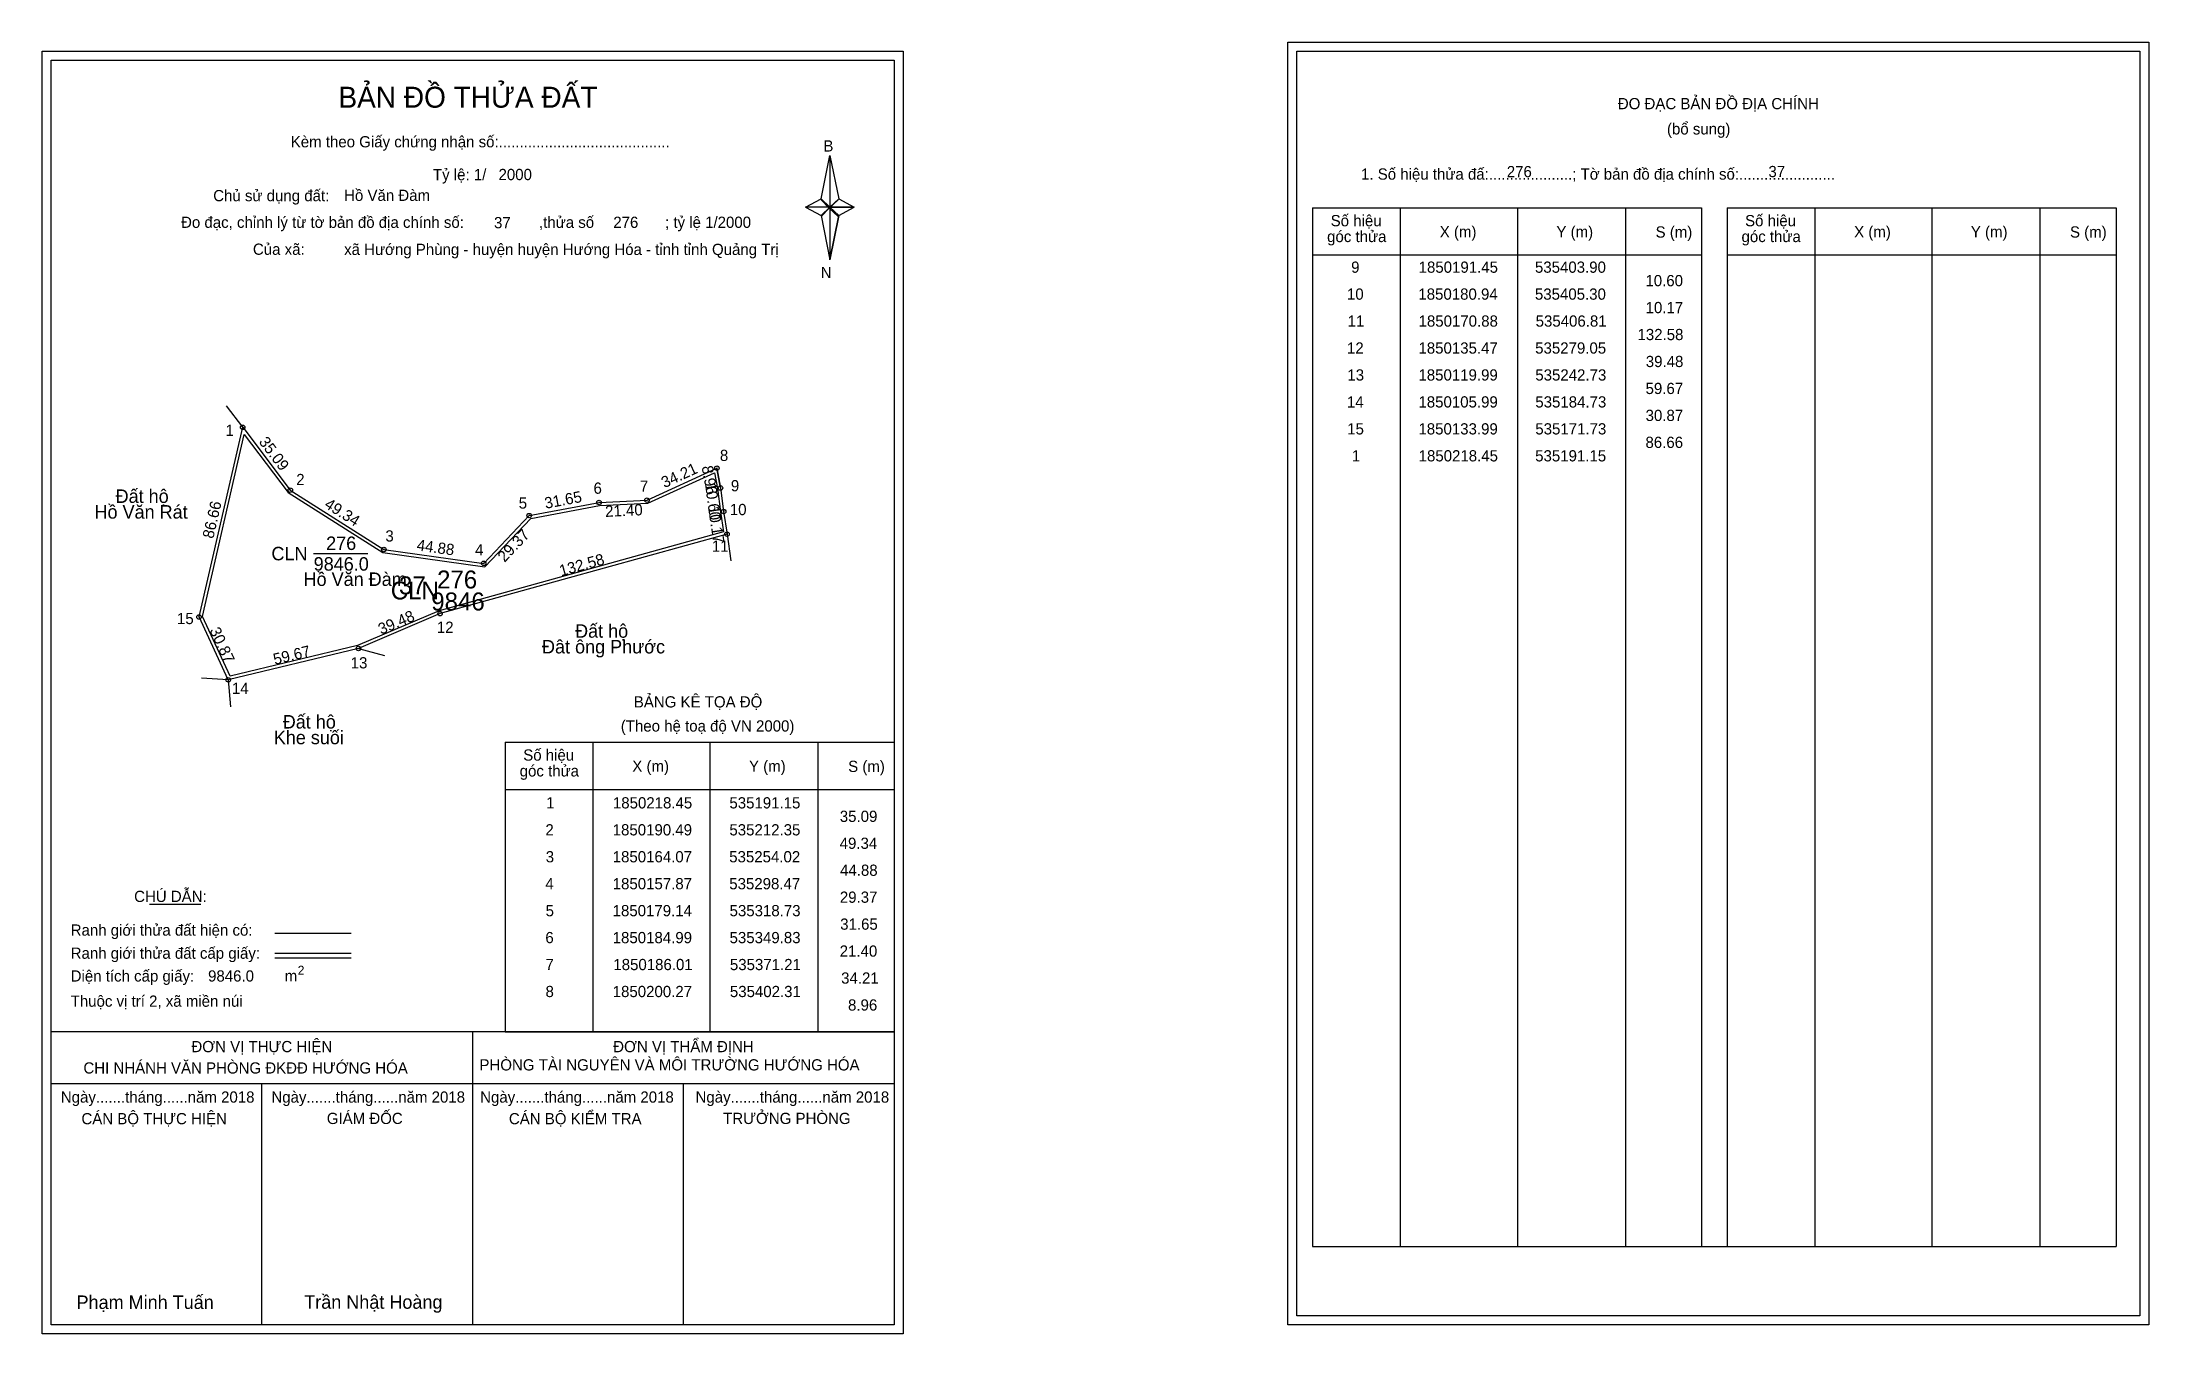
# Model space of a CAD drawing. Extents: x 535102 to 536040, y 1849815 to 1850390.
import ezdxf

# ---------------------------------------------------------------- set-up
doc = ezdxf.new("R2010")
doc.units = 0
for name, color, linetype in [('Level 1', 7, 'Continuous'), ('Level 10', 7, 'Continuous'), ('Level 11', 7, 'Continuous'), ('Level 13', 7, 'Continuous'), ('Level 2', 7, 'Continuous'), ('Level 27', 7, 'Continuous'), ('Level 3', 7, 'Continuous'), ('Level 36', 7, 'Continuous'), ('Level 4', 7, 'Continuous'), ('Level 49', 7, 'Continuous'), ('Level 5', 7, 'Continuous'), ('Level 53', 7, 'Continuous'), ('Level 55', 7, 'Continuous'), ('Level 6', 7, 'Continuous'), ('Level 63', 7, 'Continuous'), ('Level 7', 7, 'Continuous'), ('Level 9', 7, 'Continuous')]:
    doc.layers.add(name, color=color, linetype=linetype)

msp = doc.modelspace()

# ---------------------------------------------------------------- linework, layer by layer
at = {"layer": 'Level 1'}
for p, q in [((535105.86, 1850381.95), (535105.86, 1850381.95)), ((535660.51, 1850385.95), (535660.51, 1850385.95)), ((535448.71, 1850320.18), (535452.64, 1850339.46)), ((535452.64, 1850339.46), (535452.64, 1850316.41)), ((535452.64, 1850339.46), (535456.58, 1850320.18)), ((535441.82, 1850316.41), (535448.71, 1850320.18)), ((535448.71, 1850320.18), (535452.64, 1850316.41)), ((535452.35, 1850315.98), (535448.71, 1850319.74)), ((535452.64, 1850316.41), (535448.71, 1850312.73)), ((535452.35, 1850315.98), (535448.71, 1850312.29)), ((535448.71, 1850312.29), (535452.35, 1850315.98)), ((535456.28, 1850319.74), (535452.35, 1850315.98)), ((535452.35, 1850315.98), (535456.28, 1850319.74)), ((535456.28, 1850312.29), (535452.35, 1850315.98)), ((535456.58, 1850320.18), (535452.64, 1850316.41)), ((535452.64, 1850316.41), (535452.64, 1850293.01)), ((535452.64, 1850316.41), (535463.46, 1850316.41)), ((535452.64, 1850316.41), (535456.58, 1850312.73)), ((535456.58, 1850312.73), (535463.46, 1850316.41)), ((535667.57, 1850316.24), (535840.78, 1850316.24)), ((535706.75, 1849853.71), (535706.75, 1850316.24)), ((535758.9, 1849853.71), (535758.9, 1850316.24)), ((535806.84, 1850316.24), (535806.84, 1849853.71)), ((535840.78, 1850316.24), (535840.78, 1849853.71)), ((535852.09, 1850316.24), (536025.29, 1850316.24)), ((535891.27, 1849853.71), (535891.27, 1850316.24)), ((535943.41, 1849853.71), (535943.41, 1850316.24)), ((535991.36, 1850316.24), (535991.36, 1849853.71)), ((536025.29, 1850316.24), (536025.29, 1849853.71)), ((535448.71, 1850312.73), (535452.64, 1850293.01)), ((535456.58, 1850312.73), (535452.64, 1850293.01)), ((535667.57, 1850295.18), (535840.78, 1850295.18)), ((535852.09, 1850295.18), (536025.29, 1850295.18)), ((535308.05, 1850078.29), (535481.25, 1850078.29)), ((535347.23, 1849949.24), (535347.23, 1850078.29)), ((535399.37, 1849949.24), (535399.37, 1850078.29)), ((535447.32, 1850078.29), (535447.32, 1849949.24)), ((535308.05, 1850057.24), (535481.25, 1850057.24)), ((535149.7, 1850006.08), (535172.5, 1850006.08)), ((535205.43, 1849993.27), (535239.45, 1849993.27)), ((535205.43, 1849984.37), (535239.45, 1849984.37)), ((535205.43, 1849982.18), (535239.45, 1849982.18)), ((535319.52, 1849949.24), (535105.86, 1849949.24)), ((535481.25, 1849949.24), (535271.57, 1849949.24)), ((535293.56, 1849818.8), (535293.56, 1849949.24)), ((535308.05, 1849949.24), (535481.25, 1849949.24)), ((535481.26, 1849926.14), (535105.86, 1849926.14)), ((535199.71, 1849818.8), (535199.71, 1849926.14)), ((535387.41, 1849818.8), (535387.41, 1849926.14)), ((535667.57, 1849853.71), (536025.29, 1849853.71)), ((535481.25, 1849818.8), (535481.25, 1849818.8)), ((536035.91, 1849822.8), (536035.91, 1849822.8))]:
    msp.add_line(p, q, dxfattribs=at)
for points in [[(535448.71, 1850320.18), (535452.64, 1850339.46), (535452.64, 1850316.41)], [(535441.82, 1850316.41), (535448.71, 1850312.73), (535452.64, 1850316.41)], [(535452.64, 1850316.41), (535456.58, 1850320.18), (535463.46, 1850316.41)], [(535452.64, 1850316.41), (535452.64, 1850293.01), (535456.58, 1850312.73)]]:
    msp.add_lwpolyline(points, close=True, dxfattribs=at)
at = {"layer": 'Level 10'}
for p, q in [((535403.9, 1850191.45), (535402.31, 1850200.27)), ((535406.81, 1850170.88), (535279.05, 1850135.47))]:
    msp.add_line(p, q, dxfattribs=at)
for points in [[(535406.81, 1850170.88), (535279.05, 1850135.47), (535242.73, 1850119.99), (535184.73, 1850105.99), (535171.73, 1850133.99), (535191.15, 1850218.45), (535212.35, 1850190.49), (535254.02, 1850164.07), (535298.47, 1850157.87), (535318.73, 1850179.14), (535349.83, 1850184.99), (535371.21, 1850186.01), (535402.31, 1850200.27), (535403.9, 1850191.45), (535405.3, 1850180.94)], [(535405.24, 1850171.9), (535278.59, 1850136.79), (535242.29, 1850121.32), (535185.52, 1850107.62), (535173.2, 1850134.14), (535191.84, 1850215.22), (535211.39, 1850189.44), (535253.53, 1850162.73), (535298.99, 1850156.38), (535319.43, 1850177.85), (535349.99, 1850183.6), (535371.55, 1850184.62), (535401.25, 1850198.24), (535402.52, 1850191.23), (535403.91, 1850180.74)]]:
    msp.add_lwpolyline(points, close=True, dxfattribs=at)
at = {"layer": 'Level 11'}
for centre in [(535191.15, 1850218.45), (535402.31, 1850200.27), (535212.35, 1850190.49), (535349.83, 1850184.99), (535371.21, 1850186.01), (535403.9, 1850191.45), (535318.73, 1850179.14), (535405.3, 1850180.94), (535254.02, 1850164.07), (535406.81, 1850170.88), (535406.81, 1850170.88), (535298.47, 1850157.87), (535279.05, 1850135.47), (535171.73, 1850133.99), (535242.73, 1850119.99), (535184.73, 1850105.99)]:
    msp.add_circle(centre, 1, dxfattribs=at)
at = {"layer": 'Level 27'}
for p, q in [((535191.15, 1850218.45), (535183.9, 1850228.01)), ((535406.81, 1850170.88), (535408.44, 1850158.99)), ((535242.73, 1850119.99), (535254.3, 1850116.82)), ((535184.73, 1850105.99), (535172.75, 1850106.69)), ((535184.73, 1850105.99), (535185.8, 1850094.04))]:
    msp.add_line(p, q, dxfattribs=at)
at = {"layer": 'Level 3'}
for p, q in [((535667.57, 1850316.24), (535667.57, 1849853.71)), ((535852.09, 1850316.24), (535852.09, 1849853.71)), ((535308.05, 1850078.29), (535308.05, 1849949.24))]:
    msp.add_line(p, q, dxfattribs=at)
at = {"layer": 'Level 63'}
for points in [[(535656.51, 1850389.95), (536039.91, 1850389.95), (536039.91, 1849818.8), (535656.51, 1849818.8)], [(535101.86, 1850385.95), (535485.26, 1850385.95), (535485.26, 1849814.8), (535101.86, 1849814.8)], [(535105.86, 1850381.95), (535481.26, 1850381.95), (535481.26, 1849818.8), (535105.86, 1849818.8)], [(535660.51, 1850385.95), (536035.91, 1850385.95), (536035.91, 1849822.8), (535660.51, 1849822.8)]]:
    msp.add_lwpolyline(points, close=True, dxfattribs=at)
at = {"layer": 'Level 9'}
msp.add_line((535222.75, 1850162.22), (535246.83, 1850162.22), dxfattribs=at)

# ---------------------------------------------------------------- texts
at = {"layer": 'Level 1'}
for s, height, p in [('BẢN ĐỒ THỬA ĐẤT', 9.3313, (535233.79, 1850360.76)), ('ĐO ĐẠC BẢN ĐỒ ĐỊA CHÍNH', 5, (535803.46, 1850360.07)), ('(bổ sung)', 5, (535825.34, 1850348.83)), ('Kèm theo Giấy chứng nhận số:.........................................', 5, (535212.56, 1850343.1)), ('B', 5, (535449.73, 1850341.22)), ('1. Số hiệu thửa đấ:....................; Tờ bản đồ địa chính số:.......................', 5, (535689.12, 1850328.71)), ('Chủ sử dụng đất:', 5, (535178.04, 1850319.11)), ('Đo đạc, chỉnh lý từ tờ bản đồ địa chính số:                  ,thửa số                 ; tỷ lệ 1/2000', 5, (535163.72, 1850307.25)), ('góc thửa', 5, (535674.02, 1850300.91)), ('Số hiệu', 5, (535675.6, 1850307.97)), ('X (m)', 5, (535724.17, 1850303.02)), ('Y (m)', 5, (535776.12, 1850303.02)), ('S (m)', 5, (535820.28, 1850302.92)), ('góc thửa', 5, (535858.53, 1850300.91)), ('Số hiệu', 5, (535860.12, 1850307.97)), ('X (m)', 5, (535908.68, 1850303.02)), ('Y (m)', 5, (535960.64, 1850303.02)), ('S (m)', 5, (536004.79, 1850302.92)), ('Của xã:', 5, (535195.72, 1850295.25)), ('N', 5, (535448.53, 1850284.88)), ('BẢNG KÊ TỌA ĐỘ', 5, (535365.32, 1850093.7)), ('(Theo hệ toạ độ VN 2000)', 5, (535359.51, 1850082.98)), ('Số hiệu', 5, (535316.08, 1850070.03)), ('góc thửa', 5, (535314.5, 1850062.97)), ('X (m)', 5, (535364.64, 1850065.08)), ('Y (m)', 5, (535416.6, 1850065.08)), ('S (m)', 5, (535460.75, 1850064.98)), ('CHÚ DẪN:', 5, (535142.82, 1850007.09)), ('Ranh giới thửa đất hiện có:', 5, (535114.56, 1849992.09)), ('Ranh giới thửa đất cấp giấy:', 5, (535114.56, 1849981.81)), ('Diện tích cấp giấy:', 5, (535114.56, 1849971.65)), ('2', 4, (535215.66, 1849974.71)), ('m', 5, (535209.87, 1849971.69)), ('Thuộc vị trí 2, xã miền núi', 5, (535114.56, 1849960.45)), ('ĐƠN VỊ THỰC HIỆN', 5, (535168.33, 1849940.21)), ('ĐƠN VỊ THẨM ĐỊNH', 5, (535356.13, 1849940.21)), ('CHI NHÁNH VĂN PHÒNG ĐKĐĐ HƯỚNG HÓA', 5, (535120.24, 1849930.69)), ('PHÒNG TÀI NGUYÊN VÀ MÔI TRƯỜNG HƯỚNG HÓA', 5, (535296.58, 1849932.07)), ('Ngày.......tháng......năm 2018', 5, (535110.19, 1849917.74)), ('Ngày.......tháng......năm 2018', 5, (535203.94, 1849917.74)), ('Ngày.......tháng......năm 2018', 5, (535296.89, 1849917.74)), ('Ngày.......tháng......năm 2018', 5, (535392.8, 1849917.74)), ('CÁN BỘ THỰC HIỆN', 5, (535119.36, 1849908.11)), ('GIÁM ĐỐC', 5, (535228.62, 1849908.23)), ('CÁN BỘ KIỂM TRA', 5, (535309.7, 1849908.11)), ('TRƯỞNG PHÒNG', 5, (535405.08, 1849908.23)), ('Phạm Minh Tuấn', 6, (535117.18, 1849825.88)), ('Trần Nhật Hoàng', 6, (535218.56, 1849825.98))]:
    msp.add_text(s, height=height, dxfattribs=at).set_placement(p)
at = {"layer": 'Level 11'}
msp.add_text('Tỷ lệ: 1/', height=5, dxfattribs=at).set_placement((535275.87, 1850328.47))
at = {"layer": 'Level 13'}
for s, p in [('CLN', (535203.96, 1850159.22)), ('276', (535228.31, 1850163.82)), ('9846.0', (535222.76, 1850154.62))]:
    msp.add_text(s, height=6, dxfattribs=at).set_placement(p)
at = {"layer": 'Level 2'}
msp.add_text('Hồ Văn Đàm', height=6, dxfattribs=at).set_placement((535218.27, 1850147.82))
at = {"layer": 'Level 3'}
msp.add_text('CLN ', height=8, dxfattribs=at).set_placement((535257.1, 1850141.79))
at = {"layer": 'Level 36'}
for s, p in [('Hồ Văn Rát', (535125.18, 1850177.79)), ('Đất hộ', (535134.57, 1850184.79)), ('Đất hộ', (535339.16, 1850124.76)), ('Đât ông Phước', (535324.43, 1850117.76)), ('Đất hộ', (535208.99, 1850084.33)), ('Khe suối', (535205, 1850077.33))]:
    msp.add_text(s, height=6, dxfattribs=at).set_placement(p)
at = {"layer": 'Level 4'}
msp.add_text('276', height=8, dxfattribs=at).set_placement((535277.71, 1850146.68))
at = {"layer": 'Level 49'}
for s, rotation, p in [('35.09', 307.17035, (535198.1, 1850211.93)), ('34.21', 24.63245, (535378.95, 1850191.32)), ('8.96', 280.21907, (535395.49, 1850200.91)), ('10.60', 277.5875, (535396.98, 1850193.43)), ('86.66', 77.05097, (535178.05, 1850168.62)), ('49.34', 327.62411, (535227.13, 1850183.01)), ('31.65', 10.65302, (535326.06, 1850182.15)), ('21.40', 2.7314, (535352.66, 1850178.52)), ('10.17', 278.53634, (535398.32, 1850182.99)), ('44.88', 352.05947, (535268.44, 1850163.67)), ('29.37', 46.39315, (535307.76, 1850158.06)), ('132.58', 15.49126, (535332.92, 1850152.06)), ('39.48', 23.08426, (535252.81, 1850126.03)), ('30.87', 294.90477, (535176.25, 1850128.05)), ('59.67', 13.57043, (535205.44, 1850112.63))]:
    msp.add_text(s, height=5, rotation=rotation, dxfattribs=at).set_placement(p)
at = {"layer": 'Level 5'}
msp.add_text('9846', height=8, dxfattribs=at).set_placement((535275.12, 1850136.9))
at = {"layer": 'Level 53'}
for s, p in [('9', (535684.72, 1850287.26)), ('1850191.45', (535714.77, 1850287.26)), ('535403.90', (535766.55, 1850287.26)), ('10.60', (535815.75, 1850281.26)), ('10', (535682.85, 1850275.26)), ('1850180.94', (535714.65, 1850275.26)), ('535405.30', (535766.55, 1850275.26)), ('11', (535683.17, 1850263.26)), ('1850170.88', (535714.74, 1850263.26)), ('535406.81', (535766.87, 1850263.26)), ('10.17', (535815.82, 1850269.26)), ('132.58', (535812.22, 1850257.26)), ('12', (535682.87, 1850251.26)), ('1850135.47', (535714.69, 1850251.26)), ('535279.05', (535766.66, 1850251.26)), ('39.48', (535815.91, 1850245.26)), ('13', (535683.03, 1850239.26)), ('1850119.99', (535714.68, 1850239.26)), ('535242.73', (535766.72, 1850239.26)), ('14', (535682.85, 1850227.26)), ('1850105.99', (535714.68, 1850227.26)), ('535184.73', (535766.72, 1850227.26)), ('59.67', (535815.82, 1850233.26)), ('30.87', (535815.82, 1850221.26)), ('15', (535682.96, 1850215.26)), ('1850133.99', (535714.68, 1850215.26)), ('535171.73', (535766.72, 1850215.26)), ('86.66', (535815.77, 1850209.26)), ('1', (535685.02, 1850203.26)), ('1850218.45', (535714.77, 1850203.26)), ('535191.15', (535766.66, 1850203.26)), ('1', (535326.25, 1850048.74)), ('1850218.45', (535356, 1850048.74)), ('535191.15', (535407.88, 1850048.74)), ('35.09', (535457.03, 1850042.74)), ('2', (535325.95, 1850036.74)), ('1850190.49', (535355.91, 1850036.74)), ('535212.35', (535407.88, 1850036.74)), ('49.34', (535456.97, 1850030.74)), ('3', (535326.1, 1850024.74)), ('1850164.07', (535355.92, 1850024.74)), ('535254.02', (535407.79, 1850024.74)), ('44.88', (535457.14, 1850018.74)), ('4', (535325.92, 1850012.74)), ('1850157.87', (535355.92, 1850012.74)), ('535298.47', (535407.81, 1850012.74)), ('5', (535326.04, 1850000.74)), ('1850179.14', (535355.88, 1850000.74)), ('535318.73', (535407.95, 1850000.74)), ('29.37', (535457.05, 1850006.74)), ('31.65', (535457.21, 1849994.74)), ('6', (535325.93, 1849988.74)), ('1850184.99', (535355.91, 1849988.74)), ('535349.83', (535407.95, 1849988.74)), ('21.40', (535456.98, 1849982.74)), ('7', (535325.96, 1849976.74)), ('1850186.01', (535356.21, 1849976.74)), ('535371.21', (535408.09, 1849976.74)), ('8', (535326, 1849964.74)), ('1850200.27', (535355.92, 1849964.74)), ('535402.31', (535408.09, 1849964.74)), ('34.21', (535457.63, 1849970.74)), ('8.96', (535460.7, 1849958.74))]:
    msp.add_text(s, height=5, dxfattribs=at).set_placement(p)
at = {"layer": 'Level 55'}
for s, height, p in [('1', 0.8, (535190.93, 1850218.45)), ('0', 0.22, (535191.07, 1850218.23)), ('0', 0.22, (535191.07, 1850218.23)), ('8', 0.8, (535402.05, 1850200.27)), ('2', 0.8, (535212.08, 1850190.49)), ('6', 0.8, (535349.56, 1850184.99)), ('7', 0.8, (535370.94, 1850186.01)), ('9', 0.8, (535403.63, 1850191.45)), ('5', 0.8, (535318.47, 1850179.14)), ('10', 0.8, (535404.73, 1850180.94)), ('3', 0.8, (535253.77, 1850164.07)), ('11', 0.8, (535406.29, 1850170.88)), ('0', 0.22, (535406.73, 1850170.66)), ('4', 0.8, (535298.19, 1850157.87)), ('12', 0.8, (535278.48, 1850135.47)), ('15', 0.8, (535171.18, 1850133.99)), ('0', 0.22, (535171.65, 1850133.77)), ('0', 0.22, (535171.65, 1850133.77)), ('0', 0.22, (535278.97, 1850135.25)), ('13', 0.8, (535242.19, 1850119.99)), ('0', 0.22, (535242.65, 1850119.77)), ('0', 0.22, (535242.65, 1850119.77)), ('0', 0.22, (535242.65, 1850119.77)), ('14', 0.8, (535184.16, 1850105.99)), ('0', 0.22, (535184.65, 1850105.77)), ('0', 0.22, (535184.65, 1850105.77)), ('0', 0.22, (535184.65, 1850105.77)), ('0', 0.22, (535184.65, 1850105.77))]:
    msp.add_text(s, height=height, dxfattribs=at).set_placement(p)
at = {"layer": 'Level 6'}
for s, p in [('2000', (535305.07, 1850328.51)), ('276', (535754.02, 1850329.79)), ('37', (535870.51, 1850329.83)), ('Hồ Văn Đàm', (535236.31, 1850319.25)), ('37', (535303.07, 1850307.07)), ('276', (535356.16, 1850307.23)), ('xã Hướng Phùng - huyện huyện Hướng Hóa - tỉnh tỉnh Quảng Trị', (535236.33, 1850295.17)), ('9846.0', (535175.74, 1849971.66))]:
    msp.add_text(s, height=5, dxfattribs=at).set_placement(p)
at = {"layer": 'Level 7'}
msp.add_text('37', height=8, dxfattribs=at).set_placement((535260.76, 1850144.06))
at = {"layer": 'Level 9'}
for s, p in [('1', (535183.5, 1850214.61)), ('8', (535403.64, 1850203.44)), ('2', (535214.99, 1850192.7)), ('6', (535347.38, 1850188.85)), ('7', (535368.01, 1850189.73)), ('9', (535408.53, 1850189.94)), ('5', (535314.07, 1850182.26)), ('10', (535408.07, 1850179.34)), ('3', (535254.69, 1850167.58)), ('4', (535294.64, 1850161.41)), ('11', (535400.05, 1850163.03)), ('15', (535161.91, 1850130.82)), ('12', (535277.62, 1850126.93)), ('13', (535239.25, 1850111.09)), ('14', (535186.36, 1850099.76))]:
    msp.add_text(s, height=5, dxfattribs=at).set_placement(p)

doc.saveas('drawing.dxf')
